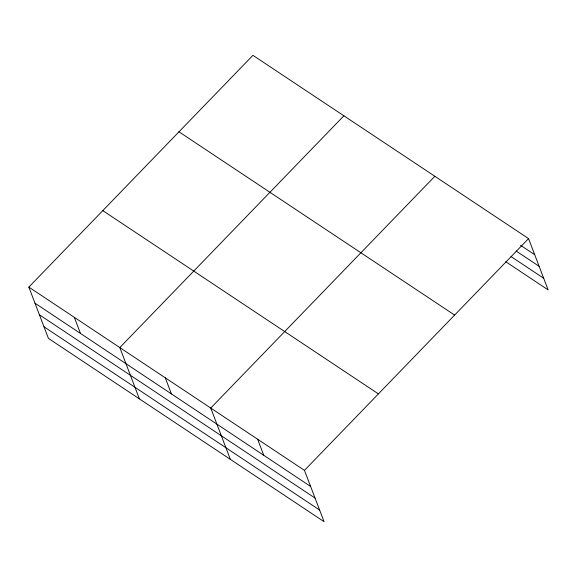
<?xml version="1.0" encoding="UTF-8"?>
<svg xmlns="http://www.w3.org/2000/svg" width="577" height="577" viewBox="0 0 577 577"><rect width="100%" height="100%" fill="white"/><g stroke="black" fill="none" stroke-linecap="round" stroke-linejoin="round"><path stroke-width="0.87" d="M28.85 287.094L304.468 470.363L324.065 521.666L48.439 338.403L28.85 287.094L252.935 55.334L528.561 238.597L548.15 289.906L505.755 261.72M343.892 115.811L119.807 347.57L139.396 398.88M434.849 176.288L210.756 408.047L230.353 459.357M304.468 470.363L528.561 238.597M520.577 245.297L534.706 254.695M516.083 250.988L539.142 266.314M510.991 256.527L543.714 278.287M178.985 131.816L454.611 315.078M102.8 210.612L378.418 393.882M34.995 303.192L310.621 486.461M39.431 314.811L315.056 498.081M44.003 326.784L319.629 510.046M257.616 439.205L263.761 455.303M165.282 377.812L171.427 393.911M74.325 317.336L80.477 333.427"/></g></svg>
